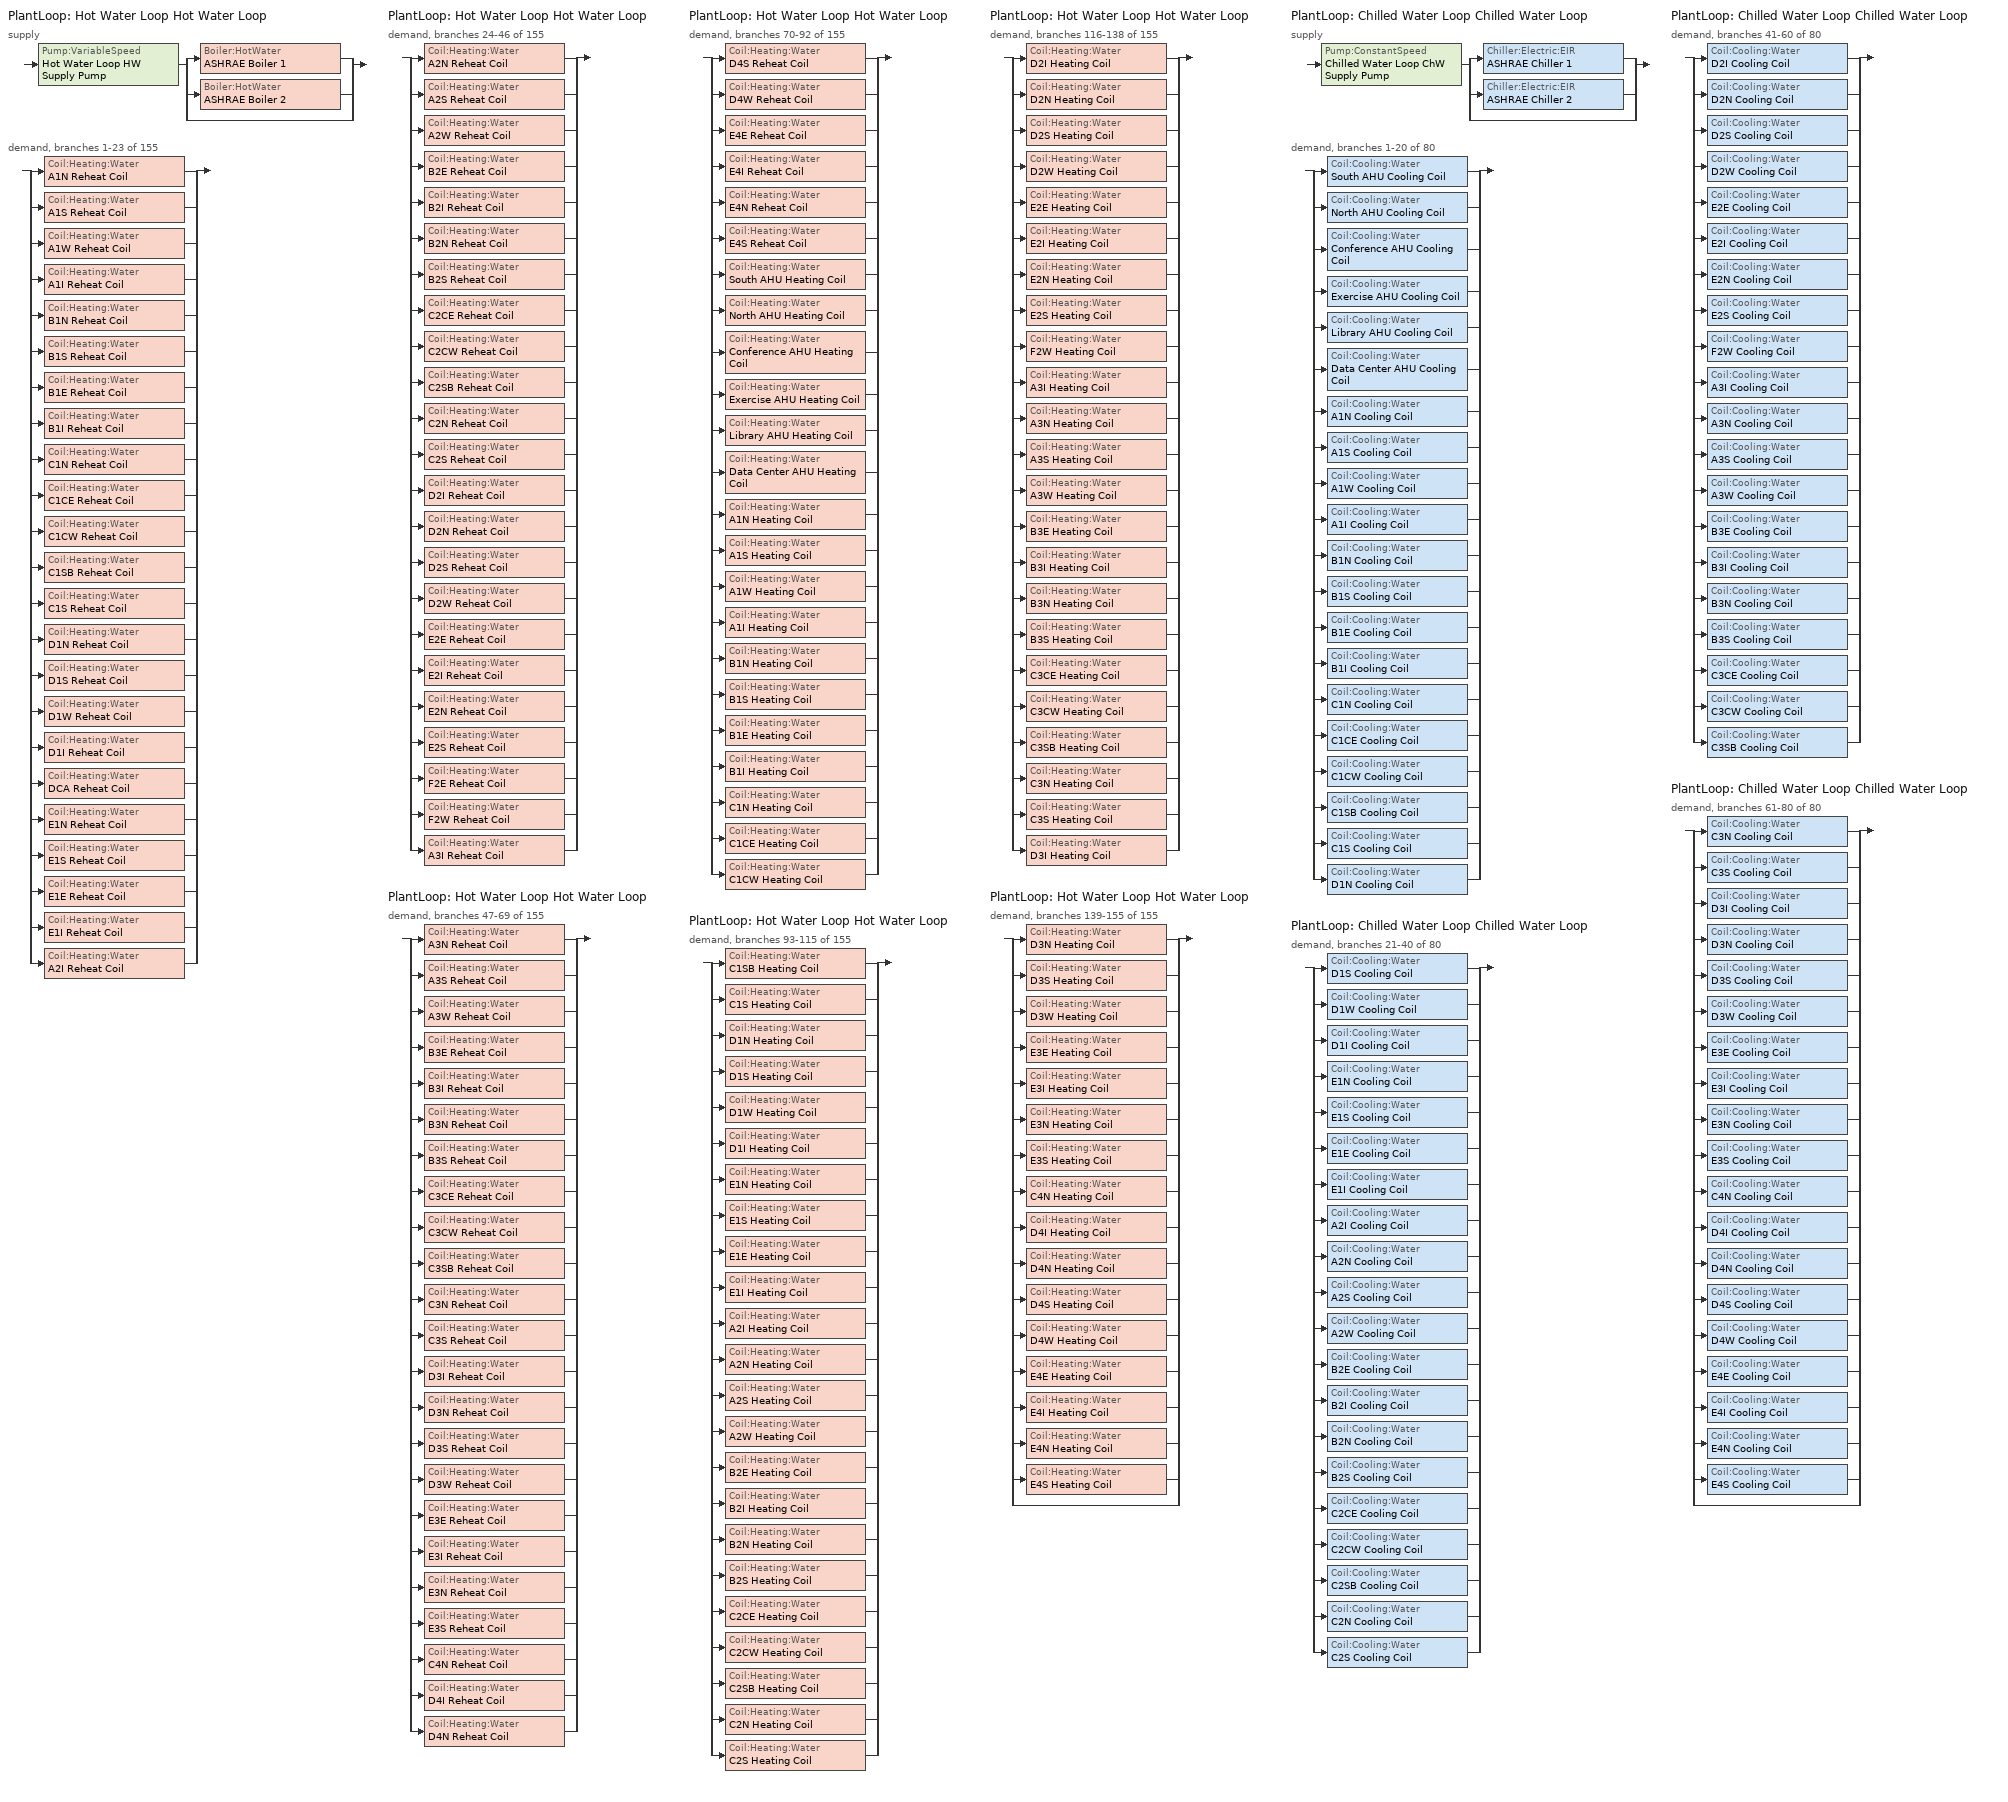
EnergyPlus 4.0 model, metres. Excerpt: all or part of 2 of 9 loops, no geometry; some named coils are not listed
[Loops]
PlantLoop 'Hot Water Loop Hot Water Loop'
 supply: Pump:VariableSpeed 'Hot Water Loop HW Supply Pump' > split
  | Boiler:HotWater 'ASHRAE Boiler 1'
  | Boiler:HotWater 'ASHRAE Boiler 2'
  | bypass
 demand, branches 1-23 of 155: split
  | Coil:Heating:Water 'A1N Reheat Coil'
  | Coil:Heating:Water 'A1S Reheat Coil'
  | Coil:Heating:Water 'A1W Reheat Coil'
  | Coil:Heating:Water 'A1I Reheat Coil'
  | Coil:Heating:Water 'B1N Reheat Coil'
  | Coil:Heating:Water 'B1S Reheat Coil'
  | Coil:Heating:Water 'B1E Reheat Coil'
  | Coil:Heating:Water 'B1I Reheat Coil'
  | Coil:Heating:Water 'C1N Reheat Coil'
  | Coil:Heating:Water 'C1CE Reheat Coil'
  | Coil:Heating:Water 'C1CW Reheat Coil'
  | Coil:Heating:Water 'C1SB Reheat Coil'
  | Coil:Heating:Water 'C1S Reheat Coil'
  | Coil:Heating:Water 'D1N Reheat Coil'
  | Coil:Heating:Water 'D1S Reheat Coil'
  | Coil:Heating:Water 'D1W Reheat Coil'
  | Coil:Heating:Water 'D1I Reheat Coil'
  | Coil:Heating:Water 'DCA Reheat Coil'
  | Coil:Heating:Water 'E1N Reheat Coil'
  | Coil:Heating:Water 'E1S Reheat Coil'
  | Coil:Heating:Water 'E1E Reheat Coil'
  | Coil:Heating:Water 'E1I Reheat Coil'
  | Coil:Heating:Water 'A2I Reheat Coil'
PlantLoop 'Hot Water Loop Hot Water Loop'
 demand, branches 24-46 of 155: split
  | Coil:Heating:Water 'A2N Reheat Coil'
  | Coil:Heating:Water 'A2S Reheat Coil'
  | Coil:Heating:Water 'A2W Reheat Coil'
  | Coil:Heating:Water 'B2E Reheat Coil'
  | Coil:Heating:Water 'B2I Reheat Coil'
  | Coil:Heating:Water 'B2N Reheat Coil'
  | Coil:Heating:Water 'B2S Reheat Coil'
  | Coil:Heating:Water 'C2CE Reheat Coil'
  | Coil:Heating:Water 'C2CW Reheat Coil'
  | Coil:Heating:Water 'C2SB Reheat Coil'
  | Coil:Heating:Water 'C2N Reheat Coil'
  | Coil:Heating:Water 'C2S Reheat Coil'
  | Coil:Heating:Water 'D2I Reheat Coil'
  | Coil:Heating:Water 'D2N Reheat Coil'
  | Coil:Heating:Water 'D2S Reheat Coil'
  | Coil:Heating:Water 'D2W Reheat Coil'
  | Coil:Heating:Water 'E2E Reheat Coil'
  | Coil:Heating:Water 'E2I Reheat Coil'
  | Coil:Heating:Water 'E2N Reheat Coil'
  | Coil:Heating:Water 'E2S Reheat Coil'
  | Coil:Heating:Water 'F2E Reheat Coil'
  | Coil:Heating:Water 'F2W Reheat Coil'
  | Coil:Heating:Water 'A3I Reheat Coil'
PlantLoop 'Hot Water Loop Hot Water Loop'
 demand, branches 47-69 of 155: split
  | Coil:Heating:Water 'A3N Reheat Coil'
  | Coil:Heating:Water 'A3S Reheat Coil'
  | Coil:Heating:Water 'A3W Reheat Coil'
  | Coil:Heating:Water 'B3E Reheat Coil'
  | Coil:Heating:Water 'B3I Reheat Coil'
  | Coil:Heating:Water 'B3N Reheat Coil'
  | Coil:Heating:Water 'B3S Reheat Coil'
  | Coil:Heating:Water 'C3CE Reheat Coil'
  | Coil:Heating:Water 'C3CW Reheat Coil'
  | Coil:Heating:Water 'C3SB Reheat Coil'
  | Coil:Heating:Water 'C3N Reheat Coil'
  | Coil:Heating:Water 'C3S Reheat Coil'
  | Coil:Heating:Water 'D3I Reheat Coil'
  | Coil:Heating:Water 'D3N Reheat Coil'
  | Coil:Heating:Water 'D3S Reheat Coil'
  | Coil:Heating:Water 'D3W Reheat Coil'
  | Coil:Heating:Water 'E3E Reheat Coil'
  | Coil:Heating:Water 'E3I Reheat Coil'
  | Coil:Heating:Water 'E3N Reheat Coil'
  | Coil:Heating:Water 'E3S Reheat Coil'
  | Coil:Heating:Water 'C4N Reheat Coil'
  | Coil:Heating:Water 'D4I Reheat Coil'
  | Coil:Heating:Water 'D4N Reheat Coil'
PlantLoop 'Hot Water Loop Hot Water Loop'
 demand, branches 70-92 of 155: split
  | Coil:Heating:Water 'D4S Reheat Coil'
  | Coil:Heating:Water 'D4W Reheat Coil'
  | Coil:Heating:Water 'E4E Reheat Coil'
  | Coil:Heating:Water 'E4I Reheat Coil'
  | Coil:Heating:Water 'E4N Reheat Coil'
  | Coil:Heating:Water 'E4S Reheat Coil'
  | Coil:Heating:Water 'South AHU Heating Coil'
  | Coil:Heating:Water 'North AHU Heating Coil'
  | Coil:Heating:Water 'Conference AHU Heating Coil'
  | Coil:Heating:Water 'Exercise AHU Heating Coil'
  | Coil:Heating:Water 'Library AHU Heating Coil'
  | Coil:Heating:Water 'Data Center AHU Heating Coil'
  | Coil:Heating:Water 'A1N Heating Coil'
  | Coil:Heating:Water 'A1S Heating Coil'
  | Coil:Heating:Water 'A1W Heating Coil'
  | Coil:Heating:Water 'A1I Heating Coil'
  | Coil:Heating:Water 'B1N Heating Coil'
  | Coil:Heating:Water 'B1S Heating Coil'
  | Coil:Heating:Water 'B1E Heating Coil'
  | Coil:Heating:Water 'B1I Heating Coil'
  | Coil:Heating:Water 'C1N Heating Coil'
  | Coil:Heating:Water 'C1CE Heating Coil'
  | Coil:Heating:Water 'C1CW Heating Coil'
PlantLoop 'Hot Water Loop Hot Water Loop'
 demand, branches 93-115 of 155: split
  | Coil:Heating:Water 'C1SB Heating Coil'
  | Coil:Heating:Water 'C1S Heating Coil'
  | Coil:Heating:Water 'D1N Heating Coil'
  | Coil:Heating:Water 'D1S Heating Coil'
  | Coil:Heating:Water 'D1W Heating Coil'
  | Coil:Heating:Water 'D1I Heating Coil'
  | Coil:Heating:Water 'E1N Heating Coil'
  | Coil:Heating:Water 'E1S Heating Coil'
  | Coil:Heating:Water 'E1E Heating Coil'
  | Coil:Heating:Water 'E1I Heating Coil'
  | Coil:Heating:Water 'A2I Heating Coil'
  | Coil:Heating:Water 'A2N Heating Coil'
  | Coil:Heating:Water 'A2S Heating Coil'
  | Coil:Heating:Water 'A2W Heating Coil'
  | Coil:Heating:Water 'B2E Heating Coil'
  | Coil:Heating:Water 'B2I Heating Coil'
  | Coil:Heating:Water 'B2N Heating Coil'
  | Coil:Heating:Water 'B2S Heating Coil'
  | Coil:Heating:Water 'C2CE Heating Coil'
  | Coil:Heating:Water 'C2CW Heating Coil'
  | Coil:Heating:Water 'C2SB Heating Coil'
  | Coil:Heating:Water 'C2N Heating Coil'
  | Coil:Heating:Water 'C2S Heating Coil'
PlantLoop 'Hot Water Loop Hot Water Loop'
 demand, branches 116-138 of 155: split
  | Coil:Heating:Water 'D2I Heating Coil'
  | Coil:Heating:Water 'D2N Heating Coil'
  | Coil:Heating:Water 'D2S Heating Coil'
  | Coil:Heating:Water 'D2W Heating Coil'
  | Coil:Heating:Water 'E2E Heating Coil'
  | Coil:Heating:Water 'E2I Heating Coil'
  | Coil:Heating:Water 'E2N Heating Coil'
  | Coil:Heating:Water 'E2S Heating Coil'
  | Coil:Heating:Water 'F2W Heating Coil'
  | Coil:Heating:Water 'A3I Heating Coil'
  | Coil:Heating:Water 'A3N Heating Coil'
  | Coil:Heating:Water 'A3S Heating Coil'
  | Coil:Heating:Water 'A3W Heating Coil'
  | Coil:Heating:Water 'B3E Heating Coil'
  | Coil:Heating:Water 'B3I Heating Coil'
  | Coil:Heating:Water 'B3N Heating Coil'
  | Coil:Heating:Water 'B3S Heating Coil'
  | Coil:Heating:Water 'C3CE Heating Coil'
  | Coil:Heating:Water 'C3CW Heating Coil'
  | Coil:Heating:Water 'C3SB Heating Coil'
  | Coil:Heating:Water 'C3N Heating Coil'
  | Coil:Heating:Water 'C3S Heating Coil'
  | Coil:Heating:Water 'D3I Heating Coil'
PlantLoop 'Hot Water Loop Hot Water Loop'
 demand, branches 139-155 of 155: split
  | Coil:Heating:Water 'D3N Heating Coil'
  | Coil:Heating:Water 'D3S Heating Coil'
  | Coil:Heating:Water 'D3W Heating Coil'
  | Coil:Heating:Water 'E3E Heating Coil'
  | Coil:Heating:Water 'E3I Heating Coil'
  | Coil:Heating:Water 'E3N Heating Coil'
  | Coil:Heating:Water 'E3S Heating Coil'
  | Coil:Heating:Water 'C4N Heating Coil'
  | Coil:Heating:Water 'D4I Heating Coil'
  | Coil:Heating:Water 'D4N Heating Coil'
  | Coil:Heating:Water 'D4S Heating Coil'
  | Coil:Heating:Water 'D4W Heating Coil'
  | Coil:Heating:Water 'E4E Heating Coil'
  | Coil:Heating:Water 'E4I Heating Coil'
  | Coil:Heating:Water 'E4N Heating Coil'
  | Coil:Heating:Water 'E4S Heating Coil'
  | bypass
PlantLoop 'Chilled Water Loop Chilled Water Loop'
 supply: Pump:ConstantSpeed 'Chilled Water Loop ChW Supply Pump' > split
  | Chiller:Electric:EIR 'ASHRAE Chiller 1'
  | Chiller:Electric:EIR 'ASHRAE Chiller 2'
  | bypass
 demand, branches 1-20 of 80: split
  | Coil:Cooling:Water 'South AHU Cooling Coil'
  | Coil:Cooling:Water 'North AHU Cooling Coil'
  | Coil:Cooling:Water 'Conference AHU Cooling Coil'
  | Coil:Cooling:Water 'Exercise AHU Cooling Coil'
  | Coil:Cooling:Water 'Library AHU Cooling Coil'
  | Coil:Cooling:Water 'Data Center AHU Cooling Coil'
  | Coil:Cooling:Water 'A1N Cooling Coil'
  | Coil:Cooling:Water 'A1S Cooling Coil'
  | Coil:Cooling:Water 'A1W Cooling Coil'
  | Coil:Cooling:Water 'A1I Cooling Coil'
  | Coil:Cooling:Water 'B1N Cooling Coil'
  | Coil:Cooling:Water 'B1S Cooling Coil'
  | Coil:Cooling:Water 'B1E Cooling Coil'
  | Coil:Cooling:Water 'B1I Cooling Coil'
  | Coil:Cooling:Water 'C1N Cooling Coil'
  | Coil:Cooling:Water 'C1CE Cooling Coil'
  | Coil:Cooling:Water 'C1CW Cooling Coil'
  | Coil:Cooling:Water 'C1SB Cooling Coil'
  | Coil:Cooling:Water 'C1S Cooling Coil'
  | Coil:Cooling:Water 'D1N Cooling Coil'
PlantLoop 'Chilled Water Loop Chilled Water Loop'
 demand, branches 21-40 of 80: split
  | Coil:Cooling:Water 'D1S Cooling Coil'
  | Coil:Cooling:Water 'D1W Cooling Coil'
  | Coil:Cooling:Water 'D1I Cooling Coil'
  | Coil:Cooling:Water 'E1N Cooling Coil'
  | Coil:Cooling:Water 'E1S Cooling Coil'
  | Coil:Cooling:Water 'E1E Cooling Coil'
  | Coil:Cooling:Water 'E1I Cooling Coil'
  | Coil:Cooling:Water 'A2I Cooling Coil'
  | Coil:Cooling:Water 'A2N Cooling Coil'
  | Coil:Cooling:Water 'A2S Cooling Coil'
  | Coil:Cooling:Water 'A2W Cooling Coil'
  | Coil:Cooling:Water 'B2E Cooling Coil'
  | Coil:Cooling:Water 'B2I Cooling Coil'
  | Coil:Cooling:Water 'B2N Cooling Coil'
  | Coil:Cooling:Water 'B2S Cooling Coil'
  | Coil:Cooling:Water 'C2CE Cooling Coil'
  | Coil:Cooling:Water 'C2CW Cooling Coil'
  | Coil:Cooling:Water 'C2SB Cooling Coil'
  | Coil:Cooling:Water 'C2N Cooling Coil'
  | Coil:Cooling:Water 'C2S Cooling Coil'
PlantLoop 'Chilled Water Loop Chilled Water Loop'
 demand, branches 41-60 of 80: split
  | Coil:Cooling:Water 'D2I Cooling Coil'
  | Coil:Cooling:Water 'D2N Cooling Coil'
  | Coil:Cooling:Water 'D2S Cooling Coil'
  | Coil:Cooling:Water 'D2W Cooling Coil'
  | Coil:Cooling:Water 'E2E Cooling Coil'
  | Coil:Cooling:Water 'E2I Cooling Coil'
  | Coil:Cooling:Water 'E2N Cooling Coil'
  | Coil:Cooling:Water 'E2S Cooling Coil'
  | Coil:Cooling:Water 'F2W Cooling Coil'
  | Coil:Cooling:Water 'A3I Cooling Coil'
  | Coil:Cooling:Water 'A3N Cooling Coil'
  | Coil:Cooling:Water 'A3S Cooling Coil'
  | Coil:Cooling:Water 'A3W Cooling Coil'
  | Coil:Cooling:Water 'B3E Cooling Coil'
  | Coil:Cooling:Water 'B3I Cooling Coil'
  | Coil:Cooling:Water 'B3N Cooling Coil'
  | Coil:Cooling:Water 'B3S Cooling Coil'
  | Coil:Cooling:Water 'C3CE Cooling Coil'
  | Coil:Cooling:Water 'C3CW Cooling Coil'
  | Coil:Cooling:Water 'C3SB Cooling Coil'
PlantLoop 'Chilled Water Loop Chilled Water Loop'
 demand, branches 61-80 of 80: split
  | Coil:Cooling:Water 'C3N Cooling Coil'
  | Coil:Cooling:Water 'C3S Cooling Coil'
  | Coil:Cooling:Water 'D3I Cooling Coil'
  | Coil:Cooling:Water 'D3N Cooling Coil'
  | Coil:Cooling:Water 'D3S Cooling Coil'
  | Coil:Cooling:Water 'D3W Cooling Coil'
  | Coil:Cooling:Water 'E3E Cooling Coil'
  | Coil:Cooling:Water 'E3I Cooling Coil'
  | Coil:Cooling:Water 'E3N Cooling Coil'
  | Coil:Cooling:Water 'E3S Cooling Coil'
  | Coil:Cooling:Water 'C4N Cooling Coil'
  | Coil:Cooling:Water 'D4I Cooling Coil'
  | Coil:Cooling:Water 'D4N Cooling Coil'
  | Coil:Cooling:Water 'D4S Cooling Coil'
  | Coil:Cooling:Water 'D4W Cooling Coil'
  | Coil:Cooling:Water 'E4E Cooling Coil'
  | Coil:Cooling:Water 'E4I Cooling Coil'
  | Coil:Cooling:Water 'E4N Cooling Coil'
  | Coil:Cooling:Water 'E4S Cooling Coil'
  | bypass
[Sizing:Plant]
Name | Loop Type | Design Loop Exit Temperature {C} | Loop Design Temperature Difference {deltaC}
Hot Water Loop Hot Water Loop | Heating | 71.1111 | 11
Chilled Water Loop Chilled Water Loop | Cooling | 8.88889 | 6.67
[ZoneHVAC:FourPipeFanCoil] Availability Schedule=On; Maximum Supply Air Flow Rate {m3/s}=autosize; Maximum Outdoor Air Flow Rate {m3/s}=0; Maximum Cold Water Flow Rate {m3/s}=autosize; Minimum Cold Water Flow Rate {m3/s}=0; Cooling Convergence Tolerance=0.001; Maximum Hot Water Flow Rate {m3/s}=autosize; Minimum Hot Water Flow Rate {m3/s}=0; Heating Convergence Tolerance=0.001
Name | Fan | Cooling Coil | Heating Coil
A1N Fan Coil | A1N Supply Fan | A1N Cooling Coil | A1N Heating Coil
A1S Fan Coil | A1S Supply Fan | A1S Cooling Coil | A1S Heating Coil
A1W Fan Coil | A1W Supply Fan | A1W Cooling Coil | A1W Heating Coil
A1I Fan Coil | A1I Supply Fan | A1I Cooling Coil | A1I Heating Coil
B1N Fan Coil | B1N Supply Fan | B1N Cooling Coil | B1N Heating Coil
B1S Fan Coil | B1S Supply Fan | B1S Cooling Coil | B1S Heating Coil
B1E Fan Coil | B1E Supply Fan | B1E Cooling Coil | B1E Heating Coil
B1I Fan Coil | B1I Supply Fan | B1I Cooling Coil | B1I Heating Coil
C1N Fan Coil | C1N Supply Fan | C1N Cooling Coil | C1N Heating Coil
C1CE Fan Coil | C1CE Supply Fan | C1CE Cooling Coil | C1CE Heating Coil
C1CW Fan Coil | C1CW Supply Fan | C1CW Cooling Coil | C1CW Heating Coil
C1SB Fan Coil | C1SB Supply Fan | C1SB Cooling Coil | C1SB Heating Coil
C1S Fan Coil | C1S Supply Fan | C1S Cooling Coil | C1S Heating Coil
D1N Fan Coil | D1N Supply Fan | D1N Cooling Coil | D1N Heating Coil
D1S Fan Coil | D1S Supply Fan | D1S Cooling Coil | D1S Heating Coil
D1W Fan Coil | D1W Supply Fan | D1W Cooling Coil | D1W Heating Coil
D1I Fan Coil | D1I Supply Fan | D1I Cooling Coil | D1I Heating Coil
E1N Fan Coil | E1N Supply Fan | E1N Cooling Coil | E1N Heating Coil
E1S Fan Coil | E1S Supply Fan | E1S Cooling Coil | E1S Heating Coil
E1E Fan Coil | E1E Supply Fan | E1E Cooling Coil | E1E Heating Coil
E1I Fan Coil | E1I Supply Fan | E1I Cooling Coil | E1I Heating Coil
A2I Fan Coil | A2I Supply Fan | A2I Cooling Coil | A2I Heating Coil
A2N Fan Coil | A2N Supply Fan | A2N Cooling Coil | A2N Heating Coil
A2S Fan Coil | A2S Supply Fan | A2S Cooling Coil | A2S Heating Coil
A2W Fan Coil | A2W Supply Fan | A2W Cooling Coil | A2W Heating Coil
B2E Fan Coil | B2E Supply Fan | B2E Cooling Coil | B2E Heating Coil
B2I Fan Coil | B2I Supply Fan | B2I Cooling Coil | B2I Heating Coil
B2N Fan Coil | B2N Supply Fan | B2N Cooling Coil | B2N Heating Coil
B2S Fan Coil | B2S Supply Fan | B2S Cooling Coil | B2S Heating Coil
C2CE Fan Coil | C2CE Supply Fan | C2CE Cooling Coil | C2CE Heating Coil
C2CW Fan Coil | C2CW Supply Fan | C2CW Cooling Coil | C2CW Heating Coil
C2SB Fan Coil | C2SB Supply Fan | C2SB Cooling Coil | C2SB Heating Coil
C2N Fan Coil | C2N Supply Fan | C2N Cooling Coil | C2N Heating Coil
C2S Fan Coil | C2S Supply Fan | C2S Cooling Coil | C2S Heating Coil
D2I Fan Coil | D2I Supply Fan | D2I Cooling Coil | D2I Heating Coil
D2N Fan Coil | D2N Supply Fan | D2N Cooling Coil | D2N Heating Coil
D2S Fan Coil | D2S Supply Fan | D2S Cooling Coil | D2S Heating Coil
D2W Fan Coil | D2W Supply Fan | D2W Cooling Coil | D2W Heating Coil
E2E Fan Coil | E2E Supply Fan | E2E Cooling Coil | E2E Heating Coil
E2I Fan Coil | E2I Supply Fan | E2I Cooling Coil | E2I Heating Coil
E2N Fan Coil | E2N Supply Fan | E2N Cooling Coil | E2N Heating Coil
E2S Fan Coil | E2S Supply Fan | E2S Cooling Coil | E2S Heating Coil
F2W Fan Coil | F2W Supply Fan | F2W Cooling Coil | F2W Heating Coil
A3I Fan Coil | A3I Supply Fan | A3I Cooling Coil | A3I Heating Coil
A3N Fan Coil | A3N Supply Fan | A3N Cooling Coil | A3N Heating Coil
A3S Fan Coil | A3S Supply Fan | A3S Cooling Coil | A3S Heating Coil
A3W Fan Coil | A3W Supply Fan | A3W Cooling Coil | A3W Heating Coil
B3E Fan Coil | B3E Supply Fan | B3E Cooling Coil | B3E Heating Coil
B3I Fan Coil | B3I Supply Fan | B3I Cooling Coil | B3I Heating Coil
B3N Fan Coil | B3N Supply Fan | B3N Cooling Coil | B3N Heating Coil
B3S Fan Coil | B3S Supply Fan | B3S Cooling Coil | B3S Heating Coil
C3CE Fan Coil | C3CE Supply Fan | C3CE Cooling Coil | C3CE Heating Coil
C3CW Fan Coil | C3CW Supply Fan | C3CW Cooling Coil | C3CW Heating Coil
C3SB Fan Coil | C3SB Supply Fan | C3SB Cooling Coil | C3SB Heating Coil
C3N Fan Coil | C3N Supply Fan | C3N Cooling Coil | C3N Heating Coil
C3S Fan Coil | C3S Supply Fan | C3S Cooling Coil | C3S Heating Coil
D3I Fan Coil | D3I Supply Fan | D3I Cooling Coil | D3I Heating Coil
D3N Fan Coil | D3N Supply Fan | D3N Cooling Coil | D3N Heating Coil
D3S Fan Coil | D3S Supply Fan | D3S Cooling Coil | D3S Heating Coil
D3W Fan Coil | D3W Supply Fan | D3W Cooling Coil | D3W Heating Coil
E3E Fan Coil | E3E Supply Fan | E3E Cooling Coil | E3E Heating Coil
E3I Fan Coil | E3I Supply Fan | E3I Cooling Coil | E3I Heating Coil
E3N Fan Coil | E3N Supply Fan | E3N Cooling Coil | E3N Heating Coil
E3S Fan Coil | E3S Supply Fan | E3S Cooling Coil | E3S Heating Coil
C4N Fan Coil | C4N Supply Fan | C4N Cooling Coil | C4N Heating Coil
D4I Fan Coil | D4I Supply Fan | D4I Cooling Coil | D4I Heating Coil
D4N Fan Coil | D4N Supply Fan | D4N Cooling Coil | D4N Heating Coil
D4S Fan Coil | D4S Supply Fan | D4S Cooling Coil | D4S Heating Coil
D4W Fan Coil | D4W Supply Fan | D4W Cooling Coil | D4W Heating Coil
E4E Fan Coil | E4E Supply Fan | E4E Cooling Coil | E4E Heating Coil
E4I Fan Coil | E4I Supply Fan | E4I Cooling Coil | E4I Heating Coil
E4N Fan Coil | E4N Supply Fan | E4N Cooling Coil | E4N Heating Coil
E4S Fan Coil | E4S Supply Fan | E4S Cooling Coil | E4S Heating Coil
[Fan:ConstantVolume] Availability Schedule=On; Fan Efficiency=1; Pressure Rise {Pa}=0; Maximum Flow Rate {m3/s}=autosize; Motor Efficiency=1; Motor In Airstream Fraction=1
A1N Supply Fan; A1S Supply Fan; A1W Supply Fan; A1I Supply Fan; B1N Supply Fan; B1S Supply Fan; B1E Supply Fan; B1I Supply Fan; C1N Supply Fan; C1CE Supply Fan; C1CW Supply Fan; C1SB Supply Fan; C1S Supply Fan; D1N Supply Fan; D1S Supply Fan; D1W Supply Fan; D1I Supply Fan; E1N Supply Fan; E1S Supply Fan; E1E Supply Fan; E1I Supply Fan; A2I Supply Fan; A2N Supply Fan; A2S Supply Fan; A2W Supply Fan; B2E Supply Fan; B2I Supply Fan; B2N Supply Fan; B2S Supply Fan; C2CE Supply Fan; C2CW Supply Fan; C2SB Supply Fan; C2N Supply Fan; C2S Supply Fan; D2I Supply Fan; D2N Supply Fan; D2S Supply Fan; D2W Supply Fan; E2E Supply Fan; E2I Supply Fan; E2N Supply Fan; E2S Supply Fan; F2W Supply Fan; A3I Supply Fan; A3N Supply Fan; A3S Supply Fan; A3W Supply Fan; B3E Supply Fan; B3I Supply Fan; B3N Supply Fan; B3S Supply Fan; C3CE Supply Fan; C3CW Supply Fan; C3SB Supply Fan; C3N Supply Fan; C3S Supply Fan; D3I Supply Fan; D3N Supply Fan; D3S Supply Fan; D3W Supply Fan; E3E Supply Fan; E3I Supply Fan; E3N Supply Fan; E3S Supply Fan; C4N Supply Fan; D4I Supply Fan; D4N Supply Fan; D4S Supply Fan; D4W Supply Fan; E4E Supply Fan; E4I Supply Fan; E4N Supply Fan; E4S Supply Fan
[Coil:Cooling:Water] Availability Schedule=On; Design Water Flow Rate {m3/s}=autosize; Design Air Flow Rate {m3/s}=autosize; Design Inlet Water Temperature {C}=autosize; Design Inlet Air Temperature {C}=autosize; Design Outlet Air Temperature {C}=autosize; Design Inlet Air Humidity Ratio {kg-H2O/kg-air}=autosize; Design Outlet Air Humidity Ratio {kg-H2O/kg-air}=autosize; Type of Analysis=DetailedAnalysis; Heat Exchanger Configuration=CrossFlow
A1N Cooling Coil; A1S Cooling Coil; A1W Cooling Coil; A1I Cooling Coil; B1N Cooling Coil; B1S Cooling Coil; B1E Cooling Coil; B1I Cooling Coil; C1N Cooling Coil; C1CE Cooling Coil; C1CW Cooling Coil; C1SB Cooling Coil; C1S Cooling Coil; D1N Cooling Coil; D1S Cooling Coil; D1W Cooling Coil; D1I Cooling Coil; E1N Cooling Coil; E1S Cooling Coil; E1E Cooling Coil; E1I Cooling Coil; A2I Cooling Coil; A2N Cooling Coil; A2S Cooling Coil; A2W Cooling Coil; B2E Cooling Coil; B2I Cooling Coil; B2N Cooling Coil; B2S Cooling Coil; C2CE Cooling Coil; C2CW Cooling Coil; C2SB Cooling Coil; C2N Cooling Coil; C2S Cooling Coil; D2I Cooling Coil; D2N Cooling Coil; D2S Cooling Coil; D2W Cooling Coil; E2E Cooling Coil; E2I Cooling Coil; E2N Cooling Coil; E2S Cooling Coil; F2W Cooling Coil; A3I Cooling Coil; A3N Cooling Coil; A3S Cooling Coil; A3W Cooling Coil; B3E Cooling Coil; B3I Cooling Coil; B3N Cooling Coil; B3S Cooling Coil; C3CE Cooling Coil; C3CW Cooling Coil; C3SB Cooling Coil; C3N Cooling Coil; C3S Cooling Coil; D3I Cooling Coil; D3N Cooling Coil; D3S Cooling Coil; D3W Cooling Coil; E3E Cooling Coil; E3I Cooling Coil; E3N Cooling Coil; E3S Cooling Coil; C4N Cooling Coil; D4I Cooling Coil; D4N Cooling Coil; D4S Cooling Coil; D4W Cooling Coil; E4E Cooling Coil; E4I Cooling Coil; E4N Cooling Coil; E4S Cooling Coil
[Coil:Heating:Water] U-Factor Times Area Value {W/K}=autosize; Maximum Water Flow Rate {m3/s}=autosize; Performance Input Method=UFactorTimesAreaAndDesignWaterFlowRate; Rated Capacity {W}=autosize; Rated Inlet Water Temperature {C}=82.2; Rated Inlet Air Temperature {C}=16.6; Rated Outlet Water Temperature {C}=71.1; Rated Outlet Air Temperature {C}=32.2
Name | Availability Schedule
A1N Reheat Coil; A1S Reheat Coil; A1W Reheat Coil; A1I Reheat Coil; B1N Reheat Coil; B1S Reheat Coil; B1E Reheat Coil; B1I Reheat Coil; C1N Reheat Coil; C1CE Reheat Coil; C1CW Reheat Coil; C1SB Reheat Coil; C1S Reheat Coil; D1N Reheat Coil; D1S Reheat Coil; D1W Reheat Coil; D1I Reheat Coil; E1N Reheat Coil; E1S Reheat Coil; E1E Reheat Coil; E1I Reheat Coil; A2I Reheat Coil; A2N Reheat Coil; A2S Reheat Coil; A2W Reheat Coil; B2E Reheat Coil; B2I Reheat Coil; B2N Reheat Coil; B2S Reheat Coil; C2CE Reheat Coil; C2CW Reheat Coil; C2SB Reheat Coil; C2N Reheat Coil; C2S Reheat Coil; D2I Reheat Coil; D2N Reheat Coil; D2S Reheat Coil; D2W Reheat Coil; E2E Reheat Coil; E2I Reheat Coil; E2N Reheat Coil; E2S Reheat Coil; F2E Reheat Coil; F2W Reheat Coil; A3I Reheat Coil; A3N Reheat Coil; A3S Reheat Coil; A3W Reheat Coil; B3E Reheat Coil; B3I Reheat Coil; B3N Reheat Coil; B3S Reheat Coil; C3CE Reheat Coil; C3CW Reheat Coil; C3SB Reheat Coil; C3N Reheat Coil; C3S Reheat Coil; D3I Reheat Coil; D3N Reheat Coil; D3S Reheat Coil; D3W Reheat Coil; E3E Reheat Coil; E3I Reheat Coil; E3N Reheat Coil; E3S Reheat Coil; C4N Reheat Coil; D4I Reheat Coil; D4N Reheat Coil; D4S Reheat Coil; D4W Reheat Coil; E4E Reheat Coil; E4I Reheat Coil; E4N Reheat Coil; E4S Reheat Coil | AHU Operating Schedule
DCA Reheat Coil; A1N Heating Coil; A1S Heating Coil; A1W Heating Coil; A1I Heating Coil; B1N Heating Coil; B1S Heating Coil; B1E Heating Coil; B1I Heating Coil; C1N Heating Coil; C1CE Heating Coil; C1CW Heating Coil; C1SB Heating Coil; C1S Heating Coil; D1N Heating Coil; D1S Heating Coil; D1W Heating Coil; D1I Heating Coil; E1N Heating Coil; E1S Heating Coil; E1E Heating Coil; E1I Heating Coil; A2I Heating Coil; A2N Heating Coil; A2S Heating Coil; A2W Heating Coil; B2E Heating Coil; B2I Heating Coil; B2N Heating Coil; B2S Heating Coil; C2CE Heating Coil; C2CW Heating Coil; C2SB Heating Coil; C2N Heating Coil; C2S Heating Coil; D2I Heating Coil; D2N Heating Coil; D2S Heating Coil; D2W Heating Coil; E2E Heating Coil; E2I Heating Coil; E2N Heating Coil; E2S Heating Coil; F2W Heating Coil; A3I Heating Coil; A3N Heating Coil; A3S Heating Coil; A3W Heating Coil; B3E Heating Coil; B3I Heating Coil; B3N Heating Coil; B3S Heating Coil; C3CE Heating Coil; C3CW Heating Coil; C3SB Heating Coil; C3N Heating Coil; C3S Heating Coil; D3I Heating Coil; D3N Heating Coil; D3S Heating Coil; D3W Heating Coil; E3E Heating Coil; E3I Heating Coil; E3N Heating Coil; E3S Heating Coil; C4N Heating Coil; D4I Heating Coil; D4N Heating Coil; D4S Heating Coil; D4W Heating Coil; E4E Heating Coil; E4I Heating Coil; E4N Heating Coil; E4S Heating Coil | On
[Pump:VariableSpeed]
Hot Water Loop HW Supply Pump: Rated Flow Rate {m3/s}=autosize; Rated Pump Head {Pa}=179345; Rated Power Consumption {W}=autosize; Motor Efficiency=0.9; Fraction of Motor Inefficiencies to Fluid Stream=0; Coefficient 1 of the Part Load Performance Curve=0; Coefficient 2 of the Part Load Performance Curve=0; Coefficient 3 of the Part Load Performance Curve=1; Coefficient 4 of the Part Load Performance Curve=0; Minimum Flow Rate {m3/s}=0; Pump Control Type=Continuous
[Pump:ConstantSpeed]
Chilled Water Loop ChW Supply Pump: Rated Flow Rate {m3/s}=autosize; Rated Pump Head {Pa}=179352; Rated Power Consumption {W}=autosize; Motor Efficiency=0.9; Fraction of Motor Inefficiencies to Fluid Stream=0; Pump Control Type=Continuous; Pump Flow Rate Schedule=Always 1
[Boiler:HotWater] Fuel Type=NaturalGas; Nominal Capacity {W}=autosize; Nominal Thermal Efficiency=0.8; Design Water Outlet Temperature {C}=81; Design Water Flow Rate {m3/s}=autosize; Minimum Part Load Ratio=0; Maximum Part Load Ratio=1.1; Optimum Part Load Ratio=1; Water Outlet Upper Temperature Limit {C}=100; Boiler Flow Mode=VariableFlow; Parasitic Electric Load {W}=0; Sizing Factor=1.25
Name | Normalized Boiler Efficiency Curve
ASHRAE Boiler 1 | ASHRAE Boiler 1 Efficiency Curve
ASHRAE Boiler 2 | ASHRAE Boiler 2 Efficiency Curve
[Chiller:Electric:EIR] Reference Capacity {W}=autosize; Reference COP {W/W}=4.9; Reference Leaving Chilled Water Temperature {C}=6.67; Reference Entering Condenser Fluid Temperature {C}=29.4; Reference Chilled Water Flow Rate {m3/s}=autosize; Reference Condenser Water Flow Rate {m3/s}=autosize; Minimum Part Load Ratio=0; Maximum Part Load Ratio=1; Optimum Part Load Ratio=1; Minimum Unloading Ratio=0.25; Condenser Type=WaterCooled; Compressor Motor Efficiency=1; Leaving Chilled Water Lower Temperature Limit {C}=5; Chiller Flow Mode=ConstantFlow; Design Heat Recovery Water Flow Rate {m3/s}=0; Sizing Factor=1.15
Name | Cooling Capacity Function of Temperature Curve | Electric Input to Cooling Output Ratio Function of Temperature Curve | Electric Input to Cooling Output Ratio Function of Part Load Ratio Curve
ASHRAE Chiller 1 | ASHRAE Chiller 1 RecipCapFT | ASHRAE Chiller 1 RecipEIRFT | ASHRAE Chiller 1 RecipEIRFPLR
ASHRAE Chiller 2 | ASHRAE Chiller 2 RecipCapFT | ASHRAE Chiller 2 RecipEIRFT | ASHRAE Chiller 2 RecipEIRFPLR
[PlantLoop] Fluid Type=Water; Maximum Loop Flow Rate {m3/s}=autosize; Minimum Loop Flow Rate {m3/s}=0; Plant Loop Volume {m3}=autosize; Load Distribution Scheme=Sequential; Plant Loop Demand Calculation Scheme=SingleSetpoint
Name | Plant Equipment Operation Scheme | Maximum Loop Temperature {C} | Minimum Loop Temperature {C} | Common Pipe Simulation
Hot Water Loop Hot Water Loop | Hot Water Loop Operation | 100 | 10
Chilled Water Loop Chilled Water Loop | Chilled Water Loop Chiller Operation | 98 | 1 | None
[PlantEquipmentList]
Hot Water Loop All Equipment: ASHRAE Boiler 1, ASHRAE Boiler 2
Chilled Water Loop All Chillers: ASHRAE Chiller 1, ASHRAE Chiller 2
[PlantEquipmentOperation:CoolingLoad]
Chilled Water Loop Chiller Operation All Hours: Load Range 1 Lower Limit {W}=0; Load Range 1 Upper Limit {W}=1000000000000000; Priority Control 1 Equipment List=Chilled Water Loop All Chillers
[PlantEquipmentOperation:HeatingLoad]
Hot Water Loop Operation All Hours: Load Range 1 Lower Limit {W}=0; Load Range 1 Upper Limit {W}=1000000000000000; Priority Control 1 Equipment List=Hot Water Loop All Equipment
[PlantEquipmentOperationSchemes] Control Scheme 1 Schedule=Always 1
Name | Control Scheme 1
Hot Water Loop Operation | Hot Water Loop Operation All Hours
Chilled Water Loop Chiller Operation | Chilled Water Loop Chiller Operation All Hours
[SetpointManager:OutdoorAirReset] Control Variable=Temperature
Name | Setpoint at Outdoor Low Temperature {C} | Outdoor Low Temperature {C} | Setpoint at Outdoor High Temperature {C} | Outdoor High Temperature {C} | Setpoint Node or NodeList
Hot Water Loop HW Temp Manager | 71.1111 | -1.11111 | 29.4444 | 15.5556 | Hot Water Loop HW Supply Outlet
Chilled Water Loop ChW Temp Manager | 18.3333 | 21.1111 | 8.88889 | 29.4444 | Chilled Water Loop ChW Supply Outlet
[Curve:Quadratic] Minimum Value of x=0; Maximum Value of x=1
Name | Coefficient1 Constant | Coefficient2 x | Coefficient3 x**2
ASHRAE Boiler 1 Efficiency Curve; ASHRAE Boiler 2 Efficiency Curve | 0.97 | 0.0633 | -0.0333
ASHRAE Chiller 1 RecipEIRFPLR; ASHRAE Chiller 2 RecipEIRFPLR | 0.088065 | 1.137742 | -0.225806
[Curve:Biquadratic] Minimum Value of x=5; Maximum Value of x=10; Minimum Value of y=24; Maximum Value of y=35
Name | Coefficient1 Constant | Coefficient2 x | Coefficient3 x**2 | Coefficient4 y | Coefficient5 y**2 | Coefficient6 x*y
ASHRAE Chiller 1 RecipCapFT; ASHRAE Chiller 2 RecipCapFT | 0.507883 | 0.145228 | -0.00625644 | -0.0011178 | -0.0001296 | -0.00028188
ASHRAE Chiller 1 RecipEIRFT; ASHRAE Chiller 2 RecipEIRFT | 1.03076 | -0.103536 | 0.00710208 | 0.0093186 | 0.00031752 | -0.00104328
[Schedule:Compact]
AHU Operating Schedule: Through: 12/31, For: Weekdays SummerDesignDay, Until: 8:00, 0, Until: 18:00, 1, Until: 24:00, 0, For: AllOtherDays, Until: 24:00, 0
On: Through: 12/31, For: Alldays, Until: 24:00, 1
Always 1: Through: 12/31, For: AllDays, Until: 24:00, 1
